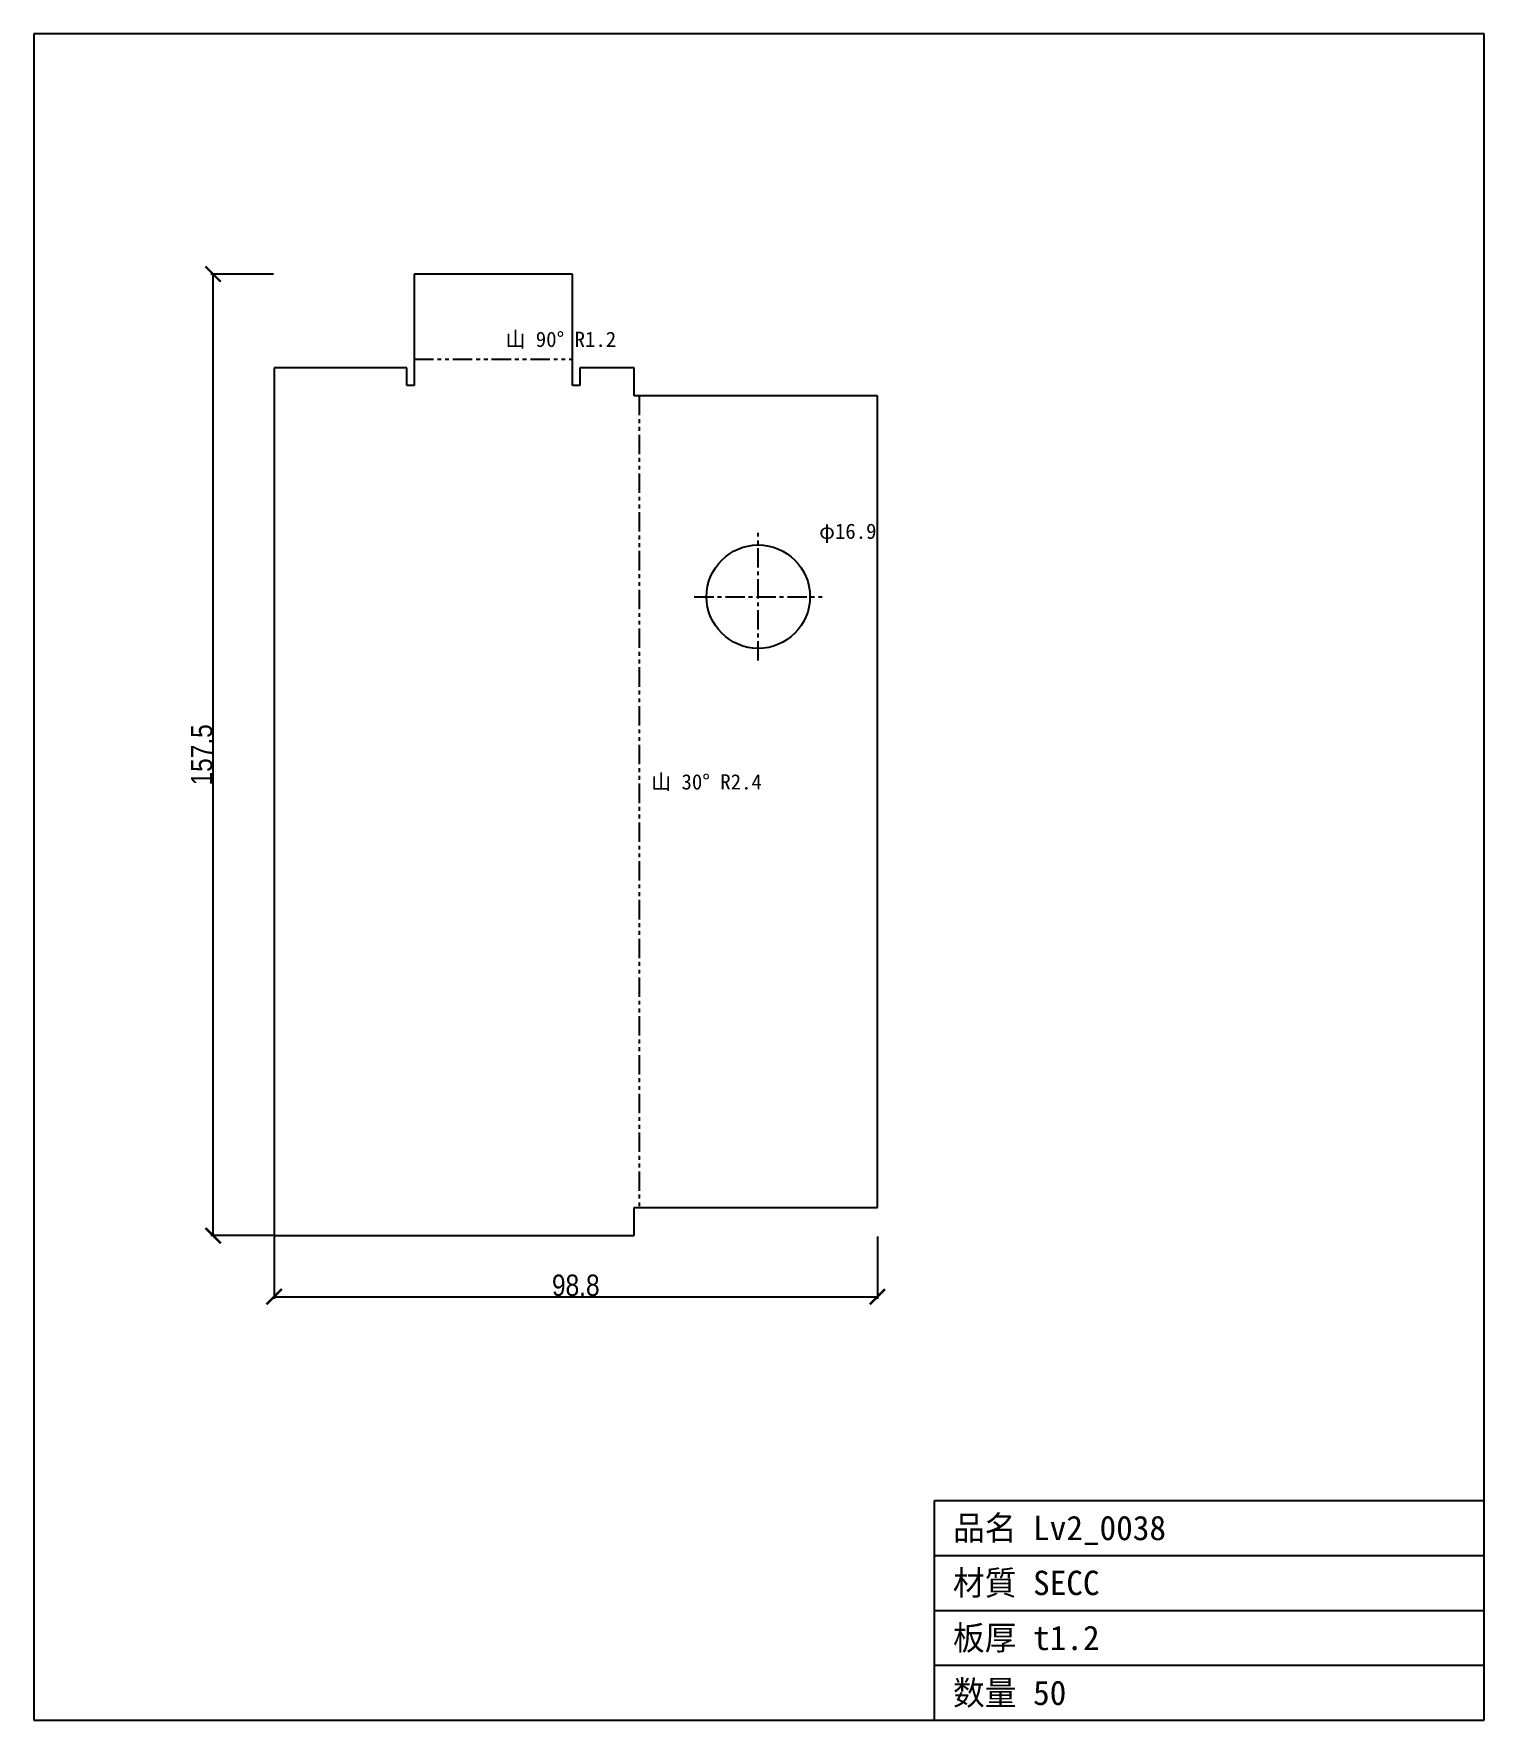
# Model space of a CAD drawing. Header units: millimetres. Extents: x -39 to 198, y -79 to 197.
import ezdxf

# ---------------------------------------------------------------- set-up
doc = ezdxf.new("R2010")
doc.units = ezdxf.units.MM
doc.linetypes.add('CENTER', pattern=[5.08, 3.175, -0.635, 0.635, -0.635])
doc.linetypes.add('PHANTOM', pattern=[6.35, 3.175, -0.635, 0.635, -0.635, 0.635, -0.635])
for name, color, linetype in [('中心線', 7, 'Continuous'), ('図枠', 7, 'Continuous'), ('外形', 7, 'Continuous'), ('寸法', 7, 'Continuous'), ('文字', 7, 'Continuous'), ('曲げ線', 7, 'Continuous')]:
    doc.layers.add(name, color=color, linetype=linetype)
doc.styles.add('OpenSansCondensed-Light', font='OpenSansCondensed-Light.ttf')
doc.dimstyles.new('EZDXF', dxfattribs={"dimtxt": 0.25, "dimasz": 0.175, "dimexe": 0.375, "dimexo": 0.125, "dimgap": 0.1, "dimtad": 1, "dimlfac": 100, "dimzin": 12, "dimdsep": 46, "dimtxsty": 'OpenSansCondensed-Light', "dimblk": 'ARCHTICK', "dimcen": 2.5, "dimazin": 3, "dimtfac": 0.5, "dimtmove": 2, "dimatfit": 3})

# ---------------------------------------------------------------- blocks, each defined once
blk = doc.blocks.new('_ARCHTICK')
at = {"color": 0, "linetype": 'BYBLOCK', "const_width": 0.15}
blk.add_lwpolyline([(-0.5, -0.5), (0.5, 0.5)], dxfattribs=at)

msp = doc.modelspace()

# ---------------------------------------------------------------- linework, layer by layer
at = {"layer": '中心線', "color": 1, "linetype": 'CENTER'}
for p, q in [((79.27, 94.18), (79.27, 115.12)), ((68.8, 104.65), (89.74, 104.65))]:
    msp.add_line(p, q, dxfattribs=at)
at = {"layer": '図枠'}
for p, q in [((198.15, 196.85), (-39.37, 196.85)), ((-39.37, 196.85), (-39.37, -79.37)), ((198.15, -79.37), (198.15, 196.85)), ((108.15, -79.37), (108.15, -43.37)), ((108.15, -43.37), (198.15, -43.37)), ((108.15, -52.37), (198.15, -52.37)), ((108.15, -61.37), (198.15, -61.37)), ((108.15, -70.37), (198.15, -70.37)), ((-39.37, -79.37), (198.15, -79.37))]:
    msp.add_line(p, q, dxfattribs=at)
at = {"layer": '外形'}
for p, q in [((48.87, 157.48), (22.91, 157.48)), ((22.91, 157.48), (22.91, 139.23)), ((48.87, 139.23), (48.87, 157.48)), ((21.71, 142.13), (0, 142.13)), ((0, 142.13), (0, 0)), ((21.71, 139.23), (21.71, 142.13)), ((58.96, 142.13), (50.07, 142.13)), ((50.07, 142.13), (50.07, 139.23)), ((58.96, 137.53), (58.96, 142.13)), ((22.91, 139.23), (21.71, 139.23)), ((50.07, 139.23), (48.87, 139.23)), ((98.78, 137.53), (58.96, 137.53)), ((98.78, 4.6), (98.78, 137.53)), ((58.96, 0), (58.96, 4.6)), ((58.96, 4.6), (98.78, 4.6)), ((0, 0), (58.96, 0))]:
    msp.add_line(p, q, dxfattribs=at)
msp.add_circle((79.27, 104.65), 8.47, dxfattribs=at)
at = {"layer": '曲げ線', "color": 1, "linetype": 'PHANTOM'}
for p, q in [((22.91, 143.55), (48.87, 143.55)), ((59.75, 137.53), (59.75, 4.6))]:
    msp.add_line(p, q, dxfattribs=at)

# ---------------------------------------------------------------- texts
at = {"layer": '文字'}
for s, height, p in [('山 90° R1.2', 2.5, (37.89, 145.55)), ('φ16.9', 2.5, (89.24, 114.12)), ('山 30° R2.4', 2.5, (61.75, 73.07)), ('品名 Lv2_0038', 4, (111.15, -49.87)), ('材質 SECC', 4, (111.15, -58.87)), ('板厚 t1.2', 4, (111.15, -67.87)), ('数量 50', 4, (111.15, -76.87))]:
    msp.add_text(s, height=height, dxfattribs=at).set_placement(p)

# ---------------------------------------------------------------- dimensions: what is measured, and where the dimension line sits
at = {"layer": '寸法'}
msp.add_linear_dim(base=(-10, 0), p1=(0, 0), p2=(0, 157.48), angle=90, dimstyle='EZDXF', override={"dimtxt": 3.5, "dimasz": 2.5, "dimdec": 1, "dimlfac": 1}, dxfattribs=at).render()
msp.add_linear_dim(base=(0, -10), p1=(0, 0), p2=(98.78, 0), dimstyle='EZDXF', override={"dimtxt": 3.5, "dimasz": 2.5, "dimdec": 1, "dimlfac": 1}, dxfattribs=at).render()

doc.saveas('drawing.dxf')
